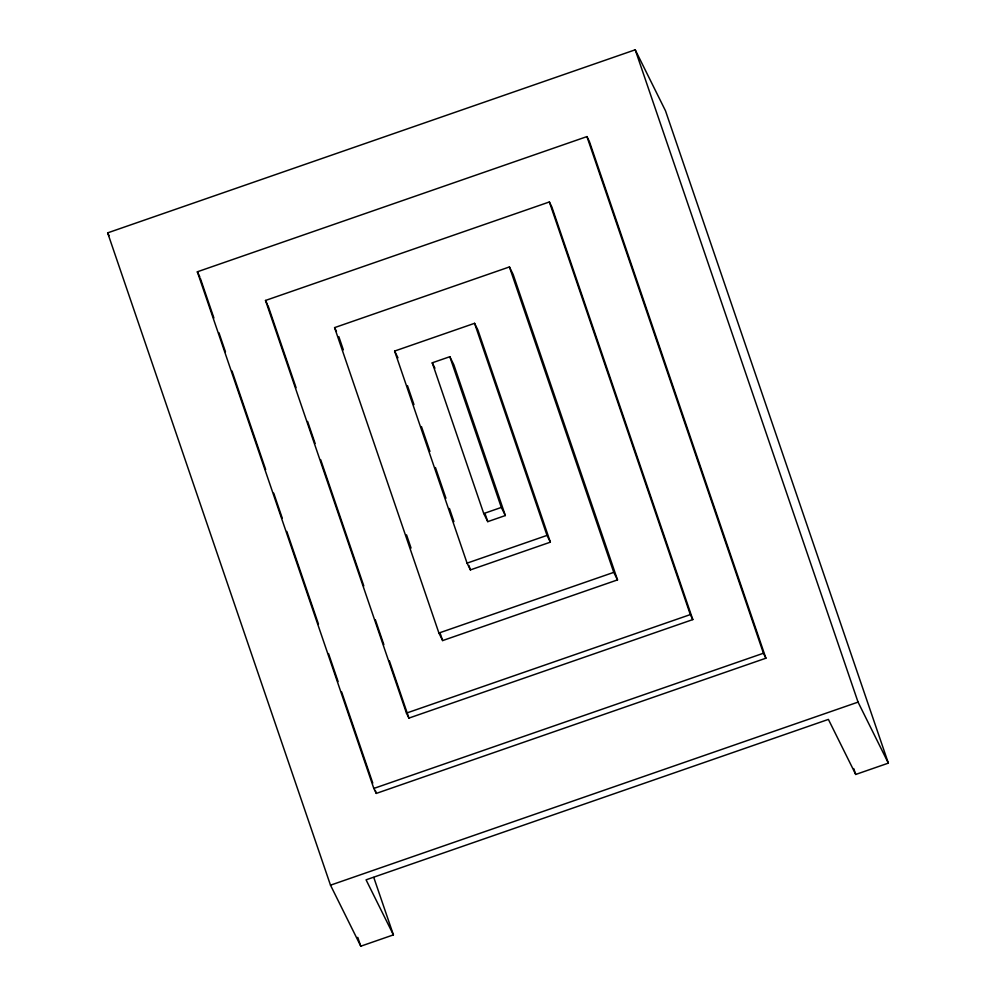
<?xml version="1.0" encoding="UTF-8"?>
<svg xmlns="http://www.w3.org/2000/svg" width="996" height="996" viewBox="0 0 996 996"><rect width="100%" height="100%" fill="white"/><g stroke="black" fill="none" stroke-linecap="round" stroke-linejoin="round"><path stroke-width="1.49" d="M107.655 232.865L635.224 49.8L665.502 110.817L888.345 763.135L855.726 774.452L828.398 719.398L366.067 879.829L393.408 934.883L360.776 946.2L330.498 885.183L107.655 232.865L109.037 235.641M197.345 271.796L586.943 136.601L589.42 141.581L765.899 658.207L376.301 793.401L373.824 788.434L197.345 271.796L199.81 276.776M265.496 300.456L549.369 201.964L551.846 206.956L692.805 619.587L408.933 718.091L406.455 713.099L265.496 300.456L267.351 304.203M334.581 327.622L509.429 266.94L513.164 274.485L617.508 579.896L442.647 640.577L438.912 633.033L334.581 327.622L336.449 331.394M394.615 351.065L474.569 323.314L477.918 330.074L550.365 542.16L470.411 569.899L467.062 563.138L394.615 351.065L397.964 357.825M432.252 362.805L449.831 356.705L453.852 364.81L505.346 515.542L487.766 521.643L483.745 513.538L432.252 362.805L434.928 368.209M483.745 513.538L501.324 507.437L505.346 515.542M467.062 563.138L547.016 535.4L550.365 542.16M438.912 633.033L613.76 572.364L617.508 579.896M406.455 713.099L690.315 614.594L692.805 619.587M373.824 788.434L763.434 653.239L765.899 658.207M330.498 885.183L858.054 702.118L888.345 763.135M635.224 49.8L858.054 702.118M853.709 768.563L855.726 774.452M586.943 136.601L763.434 653.239M549.369 201.964L690.315 614.594M509.429 266.94L613.76 572.364M474.569 323.314L547.016 535.4M449.831 356.705L501.324 507.437M485.264 514.334L487.766 521.643M407.464 385.614L413.95 404.625M421.445 426.562L429.948 451.437M435.439 467.522L445.934 498.237M449.433 508.47L453.927 521.643M468.917 565.516L470.411 569.899M338.814 336.623L343.334 349.845M406.53 534.852L411.049 548.061M440.145 633.232L442.647 640.577M267.974 305.461L296.073 387.693M307.602 421.457L315.134 443.494M320.65 459.642L363.789 585.934M375.33 619.699L383.858 644.661M389.374 660.821L408.933 718.091M200.308 278.245L213.891 317.985M218.921 332.701L225.457 351.837M231.993 370.973L265.683 469.589M273.726 493.145L282.266 518.169M286.798 531.416L318.471 624.143M328.531 653.575L338.08 681.538M341.603 691.847L372.778 783.105M375.293 790.463L376.301 793.401M373.786 877.464L393.408 934.883M357.763 937.361L360.776 946.2"/></g></svg>
